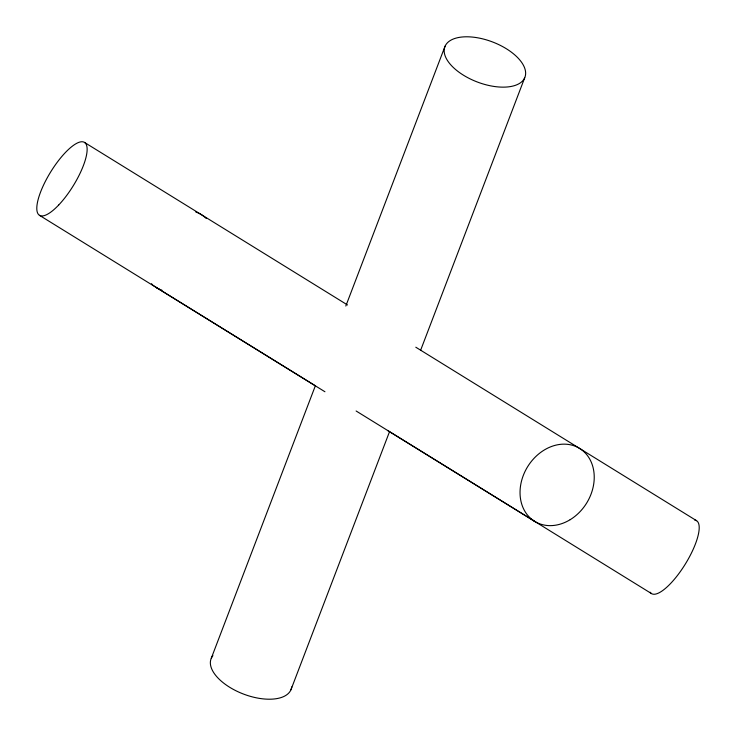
<?xml version="1.0" encoding="UTF-8"?>
<svg xmlns="http://www.w3.org/2000/svg" width="736" height="736" viewBox="0 0 736 736"><rect width="100%" height="100%" fill="white"/><g stroke="black" fill="none" stroke-linecap="round" stroke-linejoin="round"><path stroke-width="1.1" d="M211.287 658.242L315.468 385.498M345.819 306.038L445.078 46.175M290.922 689.825L389.362 432.115M420.532 350.502L524.713 77.758A42.844 21.427 20.9 0 0 472.484 37.085A42.844 21.427 20.9 0 0 457.488 71.061A42.844 21.427 20.9 0 0 524.713 77.758M84.493 142.416L347.502 304.962M415.794 347.208L696.56 520.692M315.33 385.784L155.287 286.865A42.844 34.666 -58.3 0 0 161.911 290.205M356.123 410.992L535.67 521.962M39.44 215.308L324.944 391.754M387.522 430.431L651.507 593.584M195.804 212.005A42.844 34.666 -58.3 0 1 206.273 218.482M154.615 286.396A42.844 34.666 -58.3 0 1 153.3 285.384M152.665 284.85A42.844 34.666 -58.3 0 1 151.45 283.728M291.75 686.872A42.844 21.427 20.9 0 1 242.448 693.652A42.844 21.427 20.9 0 1 212.925 655.61M694.729 520.076A42.844 13.239 -58.3 0 1 685.299 564.098A42.844 13.239 -58.3 0 1 650.136 592.222M570.161 519.69A42.844 34.666 -58.3 0 0 580.713 449.135A42.844 34.666 -58.3 0 0 520.536 485.861A42.844 34.666 -58.3 0 0 570.161 519.69M58.668 205.05A42.844 13.239 -58.3 0 0 85.238 143.005A42.844 13.239 -58.3 0 0 41.998 188.526A42.844 13.239 -58.3 0 0 58.668 205.05"/></g></svg>
